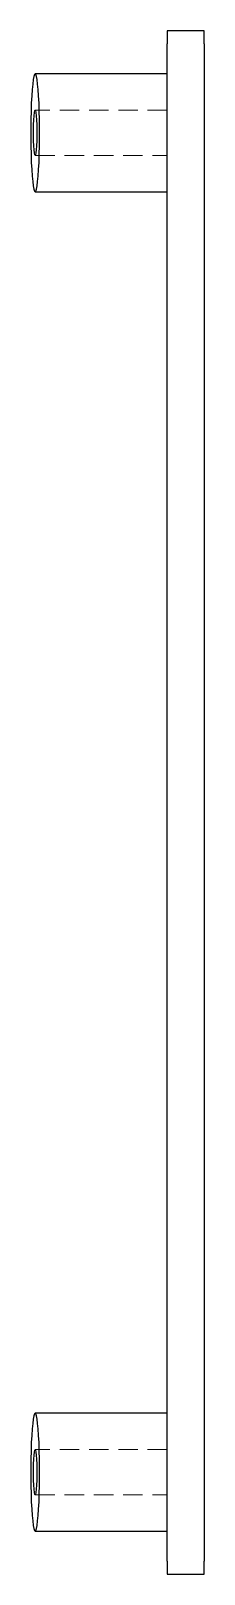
# Model space of a CAD drawing. Header units: millimetres. Extents: x 73 to 229, y 7 to 164.
# Drawn here: x 217.4 to 228.6, y 7 to 107 of the extents above.
import ezdxf

# ---------------------------------------------------------------- set-up
doc = ezdxf.new("R2010")
doc.units = ezdxf.units.MM
doc.linetypes.add('HIDDEN', pattern=[1.905, 1.27, -0.635])

msp = doc.modelspace()

# ---------------------------------------------------------------- linework, layer by layer
at = {"color": 7, "linetype": 'Continuous', "lineweight": 25}
for p, q in [((228.64, 107), (226.23, 107)), ((226.23, 107), (226.23, 106.17)), ((228.64, 106.17), (228.64, 107)), ((226.23, 7.83), (226.23, 106.17)), ((228.64, 106.17), (228.64, 7.83)), ((226.23, 104.22), (217.65, 104.22)), ((217.65, 96.57), (226.23, 96.57)), ((226.23, 17.43), (217.65, 17.43)), ((217.65, 9.78), (226.23, 9.78)), ((226.23, 7.83), (226.23, 7)), ((226.23, 7), (228.64, 7)), ((228.64, 7), (228.64, 7.83))]:
    msp.add_line(p, q, dxfattribs=at)
at = {"color": 7, "linetype": 'HIDDEN', "lineweight": 18}
for p, q in [((226.23, 101.87), (217.65, 101.87)), ((217.65, 98.92), (226.23, 98.92)), ((226.23, 15.08), (217.65, 15.08)), ((217.65, 12.13), (226.23, 12.13))]:
    msp.add_line(p, q, dxfattribs=at)
at = {"color": 7, "linetype": 'Continuous', "lineweight": 25, "flags": 128}
for points in [[(217.65, 96.57), (217.69, 96.62), (217.73, 96.74), (217.77, 96.95), (217.81, 97.24), (217.85, 97.59), (217.87, 98.01), (217.9, 98.48), (217.92, 99), (217.93, 99.54), (217.94, 100.11), (217.94, 100.68), (217.93, 101.25), (217.92, 101.79), (217.9, 102.31), (217.87, 102.78), (217.85, 103.2), (217.81, 103.55), (217.77, 103.84), (217.73, 104.05), (217.69, 104.17), (217.65, 104.22), (217.61, 104.17), (217.57, 104.05), (217.53, 103.84), (217.49, 103.55), (217.46, 103.2), (217.43, 102.78), (217.4, 102.31), (217.38, 101.79), (217.37, 101.25), (217.37, 100.68), (217.37, 100.11), (217.37, 99.54), (217.38, 99), (217.4, 98.48), (217.43, 98.01), (217.46, 97.59), (217.49, 97.24), (217.53, 96.95), (217.57, 96.74), (217.61, 96.62), (217.65, 96.57)], [(217.65, 98.92), (217.62, 98.96), (217.6, 99.09), (217.58, 99.29), (217.56, 99.56), (217.55, 99.87), (217.54, 100.22), (217.54, 100.57), (217.55, 100.92), (217.56, 101.23), (217.58, 101.5), (217.6, 101.7), (217.62, 101.83), (217.65, 101.87), (217.68, 101.83), (217.7, 101.7), (217.72, 101.5), (217.74, 101.23), (217.75, 100.92), (217.76, 100.57), (217.76, 100.22), (217.75, 99.87), (217.74, 99.56), (217.72, 99.29), (217.7, 99.09), (217.68, 98.96), (217.65, 98.92)], [(217.65, 9.78), (217.69, 9.83), (217.73, 9.95), (217.77, 10.16), (217.81, 10.45), (217.85, 10.8), (217.87, 11.22), (217.9, 11.69), (217.92, 12.21), (217.93, 12.75), (217.94, 13.32), (217.94, 13.89), (217.93, 14.46), (217.92, 15), (217.9, 15.52), (217.87, 15.99), (217.85, 16.41), (217.81, 16.76), (217.77, 17.05), (217.73, 17.26), (217.69, 17.38), (217.65, 17.43), (217.61, 17.38), (217.57, 17.26), (217.53, 17.05), (217.49, 16.76), (217.46, 16.41), (217.43, 15.99), (217.4, 15.52), (217.38, 15), (217.37, 14.46), (217.37, 13.89), (217.37, 13.32), (217.37, 12.75), (217.38, 12.21), (217.4, 11.69), (217.43, 11.22), (217.46, 10.8), (217.49, 10.45), (217.53, 10.16), (217.57, 9.95), (217.61, 9.83), (217.65, 9.78)], [(217.65, 12.13), (217.62, 12.17), (217.6, 12.3), (217.58, 12.5), (217.56, 12.77), (217.55, 13.08), (217.54, 13.43), (217.54, 13.78), (217.55, 14.13), (217.56, 14.44), (217.58, 14.71), (217.6, 14.91), (217.62, 15.04), (217.65, 15.08), (217.68, 15.04), (217.7, 14.91), (217.72, 14.71), (217.74, 14.44), (217.75, 14.13), (217.76, 13.78), (217.76, 13.43), (217.75, 13.08), (217.74, 12.77), (217.72, 12.5), (217.7, 12.3), (217.68, 12.17), (217.65, 12.13)]]:
    msp.add_lwpolyline(points, dxfattribs=at)

doc.saveas('drawing.dxf')
